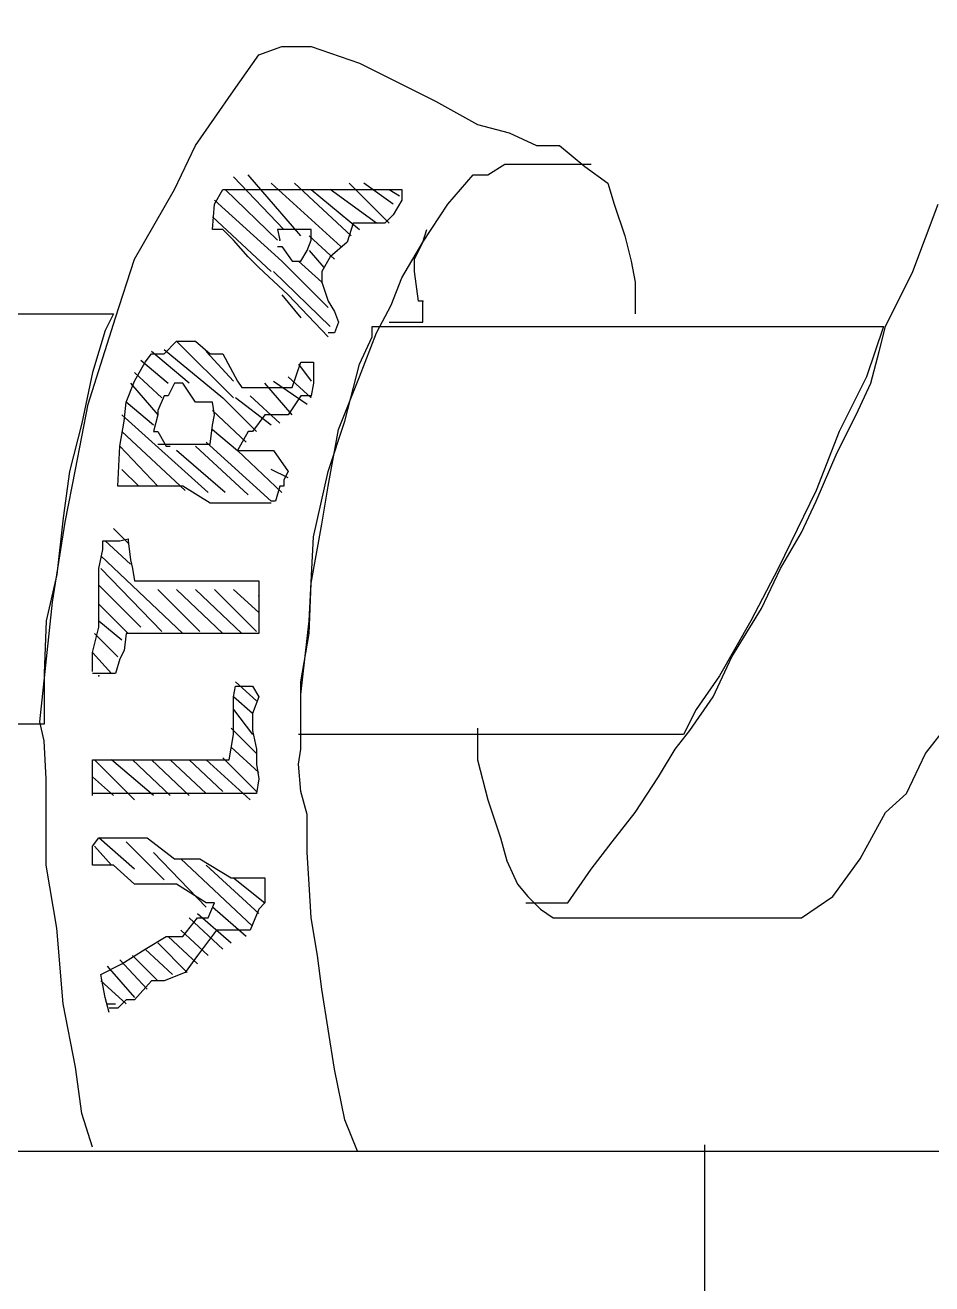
# Model space of a CAD drawing. Extents: x 735054 to 735644, y 4350981 to 4352008.
# Drawn here: x 735088.87 to 735093.18, y 4351847.51 to 4351853.49 of the extents above; entities that cross this region are included whole.
import ezdxf

# ---------------------------------------------------------------- set-up
doc = ezdxf.new("R2010")
doc.units = 0
doc.layers.get('0').update_dxf_attribs({"linetype": 'CONTINUOUS'})

msp = doc.modelspace()

# ---------------------------------------------------------------- linework, layer by layer
at = {"color": 0, "linetype": 'CONTINUOUS'}
for p, q in [((735089.98, 4351853.35), (735090.09, 4351853.39)), ((735089.98, 4351853.35), (735090.09, 4351853.39)), ((735090.09, 4351853.39), (735090.23, 4351853.39)), ((735090.09, 4351853.39), (735090.23, 4351853.39)), ((735090.23, 4351853.39), (735090.46, 4351853.31)), ((735090.23, 4351853.39), (735090.46, 4351853.31)), ((735089.86, 4351853.18), (735089.98, 4351853.35)), ((735089.86, 4351853.18), (735089.98, 4351853.35)), ((735090.46, 4351853.31), (735090.82, 4351853.13)), ((735090.46, 4351853.31), (735090.82, 4351853.13)), ((735089.68, 4351852.92), (735089.86, 4351853.18)), ((735089.68, 4351852.92), (735089.86, 4351853.18)), ((735090.82, 4351853.13), (735091.02, 4351853.02)), ((735090.82, 4351853.13), (735091.02, 4351853.02)), ((735091.02, 4351853.02), (735091.17, 4351852.98)), ((735091.02, 4351853.02), (735091.17, 4351852.98)), ((735091.17, 4351852.98), (735091.3, 4351852.92)), ((735091.17, 4351852.98), (735091.3, 4351852.92)), ((735089.58, 4351852.71), (735089.68, 4351852.92)), ((735089.58, 4351852.71), (735089.68, 4351852.92)), ((735091.3, 4351852.92), (735091.41, 4351852.92)), ((735091.3, 4351852.92), (735091.41, 4351852.92)), ((735091.41, 4351852.92), (735091.53, 4351852.82)), ((735091.41, 4351852.92), (735091.53, 4351852.82)), ((735091.07, 4351852.78), (735091.15, 4351852.83)), ((735091.07, 4351852.78), (735091.15, 4351852.83)), ((735091.15, 4351852.83), (735091.2, 4351852.83)), ((735091.15, 4351852.83), (735091.2, 4351852.83)), ((735091.2, 4351852.83), (735091.26, 4351852.83)), ((735091.2, 4351852.83), (735091.26, 4351852.83)), ((735091.26, 4351852.83), (735091.33, 4351852.83)), ((735091.26, 4351852.83), (735091.33, 4351852.83)), ((735091.33, 4351852.83), (735091.41, 4351852.83)), ((735091.33, 4351852.83), (735091.41, 4351852.83)), ((735091.41, 4351852.83), (735091.48, 4351852.83)), ((735091.41, 4351852.83), (735091.48, 4351852.83)), ((735091.48, 4351852.83), (735091.56, 4351852.83)), ((735091.48, 4351852.83), (735091.56, 4351852.83)), ((735091.53, 4351852.82), (735091.64, 4351852.74)), ((735091.53, 4351852.82), (735091.64, 4351852.74)), ((735089.86, 4351852.77), (735090.1, 4351852.52)), ((735089.86, 4351852.77), (735090.1, 4351852.52)), ((735090.18, 4351852.49), (735089.93, 4351852.78)), ((735090.18, 4351852.49), (735089.93, 4351852.78)), ((735090.88, 4351852.64), (735091, 4351852.78)), ((735090.88, 4351852.64), (735091, 4351852.78)), ((735091, 4351852.78), (735091.07, 4351852.78)), ((735091, 4351852.78), (735091.07, 4351852.78)), ((735089.39, 4351852.38), (735089.58, 4351852.71)), ((735089.39, 4351852.38), (735089.58, 4351852.71)), ((735089.77, 4351852.64), (735089.81, 4351852.71)), ((735089.77, 4351852.64), (735089.81, 4351852.71)), ((735089.81, 4351852.71), (735089.85, 4351852.71)), ((735089.81, 4351852.71), (735089.85, 4351852.71)), ((735090.07, 4351852.47), (735089.82, 4351852.71)), ((735090.07, 4351852.47), (735089.82, 4351852.71)), ((735089.85, 4351852.71), (735090.01, 4351852.71)), ((735089.85, 4351852.71), (735090.01, 4351852.71)), ((735090.01, 4351852.71), (735090.1, 4351852.71)), ((735090.01, 4351852.71), (735090.1, 4351852.71)), ((735090.04, 4351852.74), (735090.37, 4351852.44)), ((735090.04, 4351852.74), (735090.37, 4351852.44)), ((735090.1, 4351852.71), (735090.22, 4351852.71)), ((735090.1, 4351852.71), (735090.22, 4351852.71)), ((735090.42, 4351852.49), (735090.15, 4351852.74)), ((735090.42, 4351852.49), (735090.15, 4351852.74)), ((735090.22, 4351852.71), (735090.31, 4351852.71)), ((735090.22, 4351852.71), (735090.31, 4351852.71)), ((735090.23, 4351852.71), (735090.46, 4351852.52)), ((735090.23, 4351852.71), (735090.46, 4351852.52)), ((735090.31, 4351852.71), (735090.41, 4351852.71)), ((735090.31, 4351852.71), (735090.41, 4351852.71)), ((735090.54, 4351852.55), (735090.32, 4351852.71)), ((735090.54, 4351852.55), (735090.32, 4351852.71)), ((735090.41, 4351852.74), (735090.6, 4351852.55)), ((735090.41, 4351852.74), (735090.6, 4351852.55)), ((735090.41, 4351852.71), (735090.46, 4351852.71)), ((735090.41, 4351852.71), (735090.46, 4351852.71)), ((735090.46, 4351852.71), (735090.54, 4351852.71)), ((735090.46, 4351852.71), (735090.54, 4351852.71)), ((735090.62, 4351852.64), (735090.48, 4351852.74)), ((735090.62, 4351852.64), (735090.48, 4351852.74)), ((735090.54, 4351852.71), (735090.58, 4351852.71)), ((735090.54, 4351852.71), (735090.58, 4351852.71)), ((735090.58, 4351852.71), (735090.66, 4351852.71)), ((735090.58, 4351852.71), (735090.66, 4351852.71)), ((735090.6, 4351852.71), (735090.65, 4351852.68)), ((735090.6, 4351852.71), (735090.65, 4351852.68)), ((735090.66, 4351852.71), (735090.66, 4351852.66)), ((735090.66, 4351852.71), (735090.66, 4351852.66)), ((735091.64, 4351852.74), (735091.67, 4351852.64)), ((735091.64, 4351852.74), (735091.67, 4351852.64)), ((735089.76, 4351852.52), (735089.77, 4351852.64)), ((735089.76, 4351852.52), (735089.77, 4351852.64)), ((735089.77, 4351852.66), (735090.09, 4351852.37)), ((735089.77, 4351852.66), (735090.09, 4351852.37)), ((735090.66, 4351852.66), (735090.62, 4351852.59)), ((735090.66, 4351852.66), (735090.62, 4351852.59)), ((735090.76, 4351852.46), (735090.88, 4351852.64)), ((735090.76, 4351852.46), (735090.88, 4351852.64)), ((735091.67, 4351852.64), (735091.72, 4351852.49)), ((735091.67, 4351852.64), (735091.72, 4351852.49)), ((735093.09, 4351852.32), (735093.21, 4351852.64)), ((735093.09, 4351852.32), (735093.21, 4351852.64)), ((735090.04, 4351852.32), (735089.76, 4351852.58)), ((735090.04, 4351852.32), (735089.76, 4351852.58)), ((735090.62, 4351852.59), (735090.58, 4351852.55)), ((735090.62, 4351852.59), (735090.58, 4351852.55)), ((735089.81, 4351852.52), (735089.76, 4351852.52)), ((735089.81, 4351852.52), (735089.76, 4351852.52)), ((735089.86, 4351852.47), (735089.81, 4351852.52)), ((735089.86, 4351852.47), (735089.81, 4351852.52)), ((735090.08, 4351852.52), (735090.07, 4351852.52)), ((735090.07, 4351852.52), (735090.08, 4351852.47)), ((735090.08, 4351852.52), (735090.07, 4351852.52)), ((735090.07, 4351852.52), (735090.08, 4351852.47)), ((735090.12, 4351852.52), (735090.08, 4351852.52)), ((735090.12, 4351852.52), (735090.08, 4351852.52)), ((735090.18, 4351852.52), (735090.12, 4351852.52)), ((735090.18, 4351852.52), (735090.12, 4351852.52)), ((735090.23, 4351852.52), (735090.18, 4351852.52)), ((735090.23, 4351852.52), (735090.18, 4351852.52)), ((735090.23, 4351852.47), (735090.23, 4351852.52)), ((735090.23, 4351852.47), (735090.23, 4351852.52)), ((735090.43, 4351852.55), (735090.4, 4351852.46)), ((735090.43, 4351852.55), (735090.4, 4351852.46)), ((735090.48, 4351852.55), (735090.43, 4351852.55)), ((735090.48, 4351852.55), (735090.43, 4351852.55)), ((735090.55, 4351852.55), (735090.48, 4351852.55)), ((735090.55, 4351852.55), (735090.48, 4351852.55)), ((735090.58, 4351852.55), (735090.55, 4351852.55)), ((735090.58, 4351852.55), (735090.55, 4351852.55)), ((735090.76, 4351852.46), (735090.78, 4351852.52)), ((735090.76, 4351852.46), (735090.78, 4351852.52)), ((735089.93, 4351852.39), (735089.86, 4351852.47)), ((735089.93, 4351852.39), (735089.86, 4351852.47)), ((735090.21, 4351852.42), (735090.23, 4351852.47)), ((735090.21, 4351852.42), (735090.23, 4351852.47)), ((735090.34, 4351852.38), (735090.22, 4351852.49)), ((735090.34, 4351852.38), (735090.22, 4351852.49)), ((735090.4, 4351852.46), (735090.32, 4351852.39)), ((735090.4, 4351852.46), (735090.32, 4351852.39)), ((735090.66, 4351852.29), (735090.76, 4351852.46)), ((735090.66, 4351852.29), (735090.76, 4351852.46)), ((735090.72, 4351852.38), (735090.76, 4351852.46)), ((735090.72, 4351852.38), (735090.76, 4351852.46)), ((735091.72, 4351852.49), (735091.75, 4351852.37)), ((735091.72, 4351852.49), (735091.75, 4351852.37)), ((735090.07, 4351852.44), (735090.09, 4351852.44)), ((735090.07, 4351852.44), (735090.09, 4351852.44)), ((735090.09, 4351852.44), (735090.14, 4351852.37)), ((735090.09, 4351852.44), (735090.14, 4351852.37)), ((735090.18, 4351852.37), (735090.21, 4351852.42)), ((735090.18, 4351852.37), (735090.21, 4351852.42)), ((735090.22, 4351852.42), (735090.29, 4351852.34)), ((735090.22, 4351852.42), (735090.29, 4351852.34)), ((735089.3, 4351852.1), (735089.39, 4351852.38)), ((735089.3, 4351852.1), (735089.39, 4351852.38)), ((735089.98, 4351852.34), (735089.93, 4351852.39)), ((735089.98, 4351852.34), (735089.93, 4351852.39)), ((735090.12, 4351852.21), (735089.98, 4351852.34)), ((735090.12, 4351852.21), (735089.98, 4351852.34)), ((735090.09, 4351852.37), (735090.31, 4351852.15)), ((735090.09, 4351852.37), (735090.31, 4351852.15)), ((735090.14, 4351852.37), (735090.18, 4351852.37)), ((735090.14, 4351852.37), (735090.18, 4351852.37)), ((735090.28, 4351852.27), (735090.17, 4351852.37)), ((735090.28, 4351852.27), (735090.17, 4351852.37)), ((735090.32, 4351852.39), (735090.28, 4351852.32)), ((735090.32, 4351852.39), (735090.28, 4351852.32)), ((735090.72, 4351852.32), (735090.72, 4351852.38)), ((735090.72, 4351852.32), (735090.72, 4351852.38)), ((735091.75, 4351852.37), (735091.77, 4351852.27)), ((735091.75, 4351852.37), (735091.77, 4351852.27)), ((735090.32, 4351852.06), (735090.05, 4351852.32)), ((735090.32, 4351852.06), (735090.05, 4351852.32)), ((735090.28, 4351852.32), (735090.28, 4351852.27)), ((735090.28, 4351852.32), (735090.28, 4351852.27)), ((735090.61, 4351852.16), (735090.66, 4351852.29)), ((735090.61, 4351852.16), (735090.66, 4351852.29)), ((735090.74, 4351852.18), (735090.72, 4351852.32)), ((735090.74, 4351852.18), (735090.72, 4351852.32)), ((735092.96, 4351852.06), (735093.09, 4351852.32)), ((735092.96, 4351852.06), (735093.09, 4351852.32)), ((735090.28, 4351852.27), (735090.31, 4351852.18)), ((735090.28, 4351852.27), (735090.31, 4351852.18)), ((735091.77, 4351852.27), (735091.77, 4351852.18)), ((735091.77, 4351852.27), (735091.77, 4351852.18)), ((735090.09, 4351852.21), (735090.18, 4351852.1)), ((735090.09, 4351852.21), (735090.18, 4351852.1)), ((735090.31, 4351852.01), (735090.12, 4351852.21)), ((735090.31, 4351852.01), (735090.12, 4351852.21)), ((735090.31, 4351852.18), (735090.34, 4351852.13)), ((735090.31, 4351852.18), (735090.34, 4351852.13)), ((735090.76, 4351852.18), (735090.74, 4351852.18)), ((735090.76, 4351852.18), (735090.74, 4351852.18)), ((735090.76, 4351852.08), (735090.76, 4351852.18)), ((735090.76, 4351852.08), (735090.76, 4351852.18)), ((735091.77, 4351852.18), (735091.77, 4351852.12)), ((735091.77, 4351852.18), (735091.77, 4351852.12)), ((735088.55, 4351852.12), (735088.97, 4351852.12)), ((735088.55, 4351852.12), (735088.97, 4351852.12)), ((735088.97, 4351852.12), (735089.29, 4351852.12)), ((735088.97, 4351852.12), (735089.29, 4351852.12)), ((735089.29, 4351852.12), (735089.25, 4351852.04)), ((735089.29, 4351852.12), (735089.25, 4351852.04)), ((735090.34, 4351852.13), (735090.36, 4351852.08)), ((735090.34, 4351852.13), (735090.36, 4351852.08)), ((735090.54, 4351852.03), (735090.61, 4351852.16)), ((735090.54, 4351852.03), (735090.61, 4351852.16)), ((735089.28, 4351852.04), (735089.3, 4351852.1)), ((735089.28, 4351852.04), (735089.3, 4351852.1)), ((735090.36, 4351852.08), (735090.34, 4351852.03)), ((735090.36, 4351852.08), (735090.34, 4351852.03)), ((735090.52, 4351852.01), (735090.52, 4351852.06)), ((735090.52, 4351852.06), (735090.55, 4351852.06)), ((735090.52, 4351852.01), (735090.52, 4351852.06)), ((735090.52, 4351852.06), (735090.55, 4351852.06)), ((735090.55, 4351852.06), (735090.65, 4351852.06)), ((735090.55, 4351852.06), (735090.65, 4351852.06)), ((735090.6, 4351852.08), (735090.66, 4351852.08)), ((735090.6, 4351852.08), (735090.66, 4351852.08)), ((735090.65, 4351852.06), (735090.78, 4351852.06)), ((735090.65, 4351852.06), (735090.78, 4351852.06)), ((735090.66, 4351852.08), (735090.74, 4351852.08)), ((735090.66, 4351852.08), (735090.74, 4351852.08)), ((735090.74, 4351852.08), (735090.76, 4351852.08)), ((735090.74, 4351852.08), (735090.76, 4351852.08)), ((735090.78, 4351852.06), (735091.07, 4351852.06)), ((735090.78, 4351852.06), (735091.07, 4351852.06)), ((735091.07, 4351852.06), (735091.29, 4351852.06)), ((735091.07, 4351852.06), (735091.29, 4351852.06)), ((735091.29, 4351852.06), (735091.53, 4351852.06)), ((735091.29, 4351852.06), (735091.53, 4351852.06)), ((735091.53, 4351852.06), (735091.68, 4351852.06)), ((735091.53, 4351852.06), (735091.68, 4351852.06)), ((735091.68, 4351852.06), (735091.82, 4351852.06)), ((735091.68, 4351852.06), (735091.82, 4351852.06)), ((735091.82, 4351852.06), (735092.12, 4351852.06)), ((735091.82, 4351852.06), (735092.12, 4351852.06)), ((735092.12, 4351852.06), (735092.37, 4351852.06)), ((735092.12, 4351852.06), (735092.37, 4351852.06)), ((735092.37, 4351852.06), (735092.56, 4351852.06)), ((735092.37, 4351852.06), (735092.56, 4351852.06)), ((735092.56, 4351852.06), (735092.7, 4351852.06)), ((735092.56, 4351852.06), (735092.7, 4351852.06)), ((735092.7, 4351852.06), (735092.84, 4351852.06)), ((735092.7, 4351852.06), (735092.84, 4351852.06)), ((735092.84, 4351852.06), (735092.93, 4351852.06)), ((735092.84, 4351852.06), (735092.93, 4351852.06)), ((735092.95, 4351852.06), (735092.87, 4351851.82)), ((735092.95, 4351852.06), (735092.87, 4351851.82)), ((735092.93, 4351852.06), (735092.95, 4351852.06)), ((735092.93, 4351851.94), (735092.96, 4351852.06)), ((735092.93, 4351852.06), (735092.95, 4351852.06)), ((735092.93, 4351851.94), (735092.96, 4351852.06)), ((735089.25, 4351852.04), (735089.19, 4351851.84)), ((735089.25, 4351852.04), (735089.19, 4351851.84)), ((735089.24, 4351851.91), (735089.28, 4351852.04)), ((735089.24, 4351851.91), (735089.28, 4351852.04)), ((735089.53, 4351851.93), (735089.59, 4351851.99)), ((735089.53, 4351851.93), (735089.59, 4351851.99)), ((735089.59, 4351851.99), (735089.68, 4351851.99)), ((735089.86, 4351851.72), (735089.59, 4351851.99)), ((735089.59, 4351851.99), (735089.68, 4351851.99)), ((735089.86, 4351851.72), (735089.59, 4351851.99)), ((735089.68, 4351851.99), (735089.75, 4351851.93)), ((735089.68, 4351851.99), (735089.75, 4351851.93)), ((735090.34, 4351852.03), (735090.31, 4351852.03)), ((735090.34, 4351852.03), (735090.31, 4351852.03)), ((735090.46, 4351851.82), (735090.54, 4351852.03)), ((735090.46, 4351851.82), (735090.54, 4351852.03)), ((735090.46, 4351851.88), (735090.52, 4351852.01)), ((735090.46, 4351851.88), (735090.52, 4351852.01)), ((735089.44, 4351851.89), (735089.47, 4351851.93)), ((735089.44, 4351851.89), (735089.47, 4351851.93)), ((735089.65, 4351851.79), (735089.47, 4351851.94)), ((735089.65, 4351851.79), (735089.47, 4351851.94)), ((735089.47, 4351851.93), (735089.53, 4351851.93)), ((735089.47, 4351851.93), (735089.53, 4351851.93)), ((735089.53, 4351851.95), (735089.81, 4351851.72)), ((735089.53, 4351851.95), (735089.81, 4351851.72)), ((735089.73, 4351851.94), (735089.86, 4351851.8)), ((735089.73, 4351851.94), (735089.86, 4351851.8)), ((735089.75, 4351851.93), (735089.81, 4351851.93)), ((735089.75, 4351851.93), (735089.81, 4351851.93)), ((735089.81, 4351851.93), (735089.88, 4351851.8)), ((735089.81, 4351851.93), (735089.88, 4351851.8)), ((735092.89, 4351851.79), (735092.93, 4351851.94)), ((735092.89, 4351851.79), (735092.93, 4351851.94)), ((735089.17, 4351851.69), (735089.24, 4351851.91)), ((735089.17, 4351851.69), (735089.24, 4351851.91)), ((735089.39, 4351851.8), (735089.44, 4351851.89)), ((735089.39, 4351851.8), (735089.44, 4351851.89)), ((735089.42, 4351851.9), (735089.55, 4351851.79)), ((735089.42, 4351851.9), (735089.55, 4351851.79)), ((735090.14, 4351851.77), (735090.18, 4351851.89)), ((735090.14, 4351851.77), (735090.18, 4351851.89)), ((735090.17, 4351851.88), (735090.23, 4351851.8)), ((735090.17, 4351851.88), (735090.23, 4351851.8)), ((735090.18, 4351851.89), (735090.22, 4351851.89)), ((735090.18, 4351851.89), (735090.22, 4351851.89)), ((735090.22, 4351851.89), (735090.24, 4351851.89)), ((735090.22, 4351851.89), (735090.24, 4351851.89)), ((735090.24, 4351851.89), (735090.24, 4351851.79)), ((735090.24, 4351851.89), (735090.24, 4351851.79)), ((735090.39, 4351851.61), (735090.46, 4351851.88)), ((735090.39, 4351851.61), (735090.46, 4351851.88)), ((735089.19, 4351851.84), (735089.14, 4351851.6)), ((735089.19, 4351851.84), (735089.14, 4351851.6)), ((735089.52, 4351851.72), (735089.39, 4351851.84)), ((735089.52, 4351851.72), (735089.39, 4351851.84)), ((735090.23, 4351851.72), (735090.12, 4351851.82)), ((735090.23, 4351851.72), (735090.12, 4351851.82)), ((735090.36, 4351851.57), (735090.46, 4351851.82)), ((735090.36, 4351851.57), (735090.46, 4351851.82)), ((735092.87, 4351851.82), (735092.74, 4351851.56)), ((735092.87, 4351851.82), (735092.74, 4351851.56)), ((735089.35, 4351851.7), (735089.39, 4351851.8)), ((735089.35, 4351851.7), (735089.39, 4351851.8)), ((735089.37, 4351851.79), (735089.5, 4351851.64)), ((735089.37, 4351851.79), (735089.5, 4351851.64)), ((735089.58, 4351851.79), (735089.55, 4351851.73)), ((735089.58, 4351851.79), (735089.55, 4351851.73)), ((735089.62, 4351851.79), (735089.58, 4351851.79)), ((735089.62, 4351851.79), (735089.58, 4351851.79)), ((735089.68, 4351851.7), (735089.62, 4351851.79)), ((735089.68, 4351851.7), (735089.62, 4351851.79)), ((735089.88, 4351851.8), (735089.9, 4351851.77)), ((735089.88, 4351851.8), (735089.9, 4351851.77)), ((735089.9, 4351851.77), (735089.94, 4351851.77)), ((735089.9, 4351851.77), (735089.94, 4351851.77)), ((735089.94, 4351851.77), (735090.02, 4351851.77)), ((735089.94, 4351851.77), (735090.02, 4351851.77)), ((735090.14, 4351851.64), (735090.01, 4351851.79)), ((735090.14, 4351851.64), (735090.01, 4351851.79)), ((735090.02, 4351851.77), (735090.09, 4351851.77)), ((735090.02, 4351851.77), (735090.09, 4351851.77)), ((735090.05, 4351851.8), (735090.21, 4351851.69)), ((735090.05, 4351851.8), (735090.21, 4351851.69)), ((735090.09, 4351851.77), (735090.14, 4351851.77)), ((735090.09, 4351851.77), (735090.14, 4351851.77)), ((735090.24, 4351851.79), (735090.23, 4351851.73)), ((735090.24, 4351851.79), (735090.23, 4351851.73)), ((735092.82, 4351851.64), (735092.89, 4351851.79)), ((735092.82, 4351851.64), (735092.89, 4351851.79)), ((735089.11, 4351851.38), (735089.17, 4351851.69)), ((735089.11, 4351851.38), (735089.17, 4351851.69)), ((735089.34, 4351851.61), (735089.35, 4351851.7)), ((735089.34, 4351851.61), (735089.35, 4351851.7)), ((735089.48, 4351851.59), (735089.35, 4351851.7)), ((735089.48, 4351851.59), (735089.35, 4351851.7)), ((735089.53, 4351851.73), (735089.5, 4351851.66)), ((735089.53, 4351851.73), (735089.5, 4351851.66)), ((735089.55, 4351851.73), (735089.53, 4351851.73)), ((735089.55, 4351851.73), (735089.53, 4351851.73)), ((735089.73, 4351851.7), (735089.68, 4351851.7)), ((735089.73, 4351851.7), (735089.68, 4351851.7)), ((735089.76, 4351851.7), (735089.73, 4351851.7)), ((735089.76, 4351851.7), (735089.73, 4351851.7)), ((735089.77, 4351851.64), (735089.76, 4351851.7)), ((735089.77, 4351851.64), (735089.76, 4351851.7)), ((735089.81, 4351851.72), (735089.97, 4351851.56)), ((735089.81, 4351851.72), (735089.97, 4351851.56)), ((735090.04, 4351851.59), (735089.87, 4351851.72)), ((735090.04, 4351851.59), (735089.87, 4351851.72)), ((735089.94, 4351851.73), (735090.08, 4351851.6)), ((735089.94, 4351851.73), (735090.08, 4351851.6)), ((735090.18, 4351851.73), (735090.12, 4351851.64)), ((735090.18, 4351851.73), (735090.12, 4351851.64)), ((735090.23, 4351851.73), (735090.18, 4351851.73)), ((735090.23, 4351851.73), (735090.18, 4351851.73)), ((735089.33, 4351851.64), (735089.74, 4351851.27)), ((735089.33, 4351851.64), (735089.74, 4351851.27)), ((735089.5, 4351851.64), (735089.48, 4351851.56)), ((735089.5, 4351851.64), (735089.48, 4351851.56)), ((735089.5, 4351851.66), (735089.5, 4351851.64)), ((735089.5, 4351851.66), (735089.5, 4351851.64)), ((735089.92, 4351851.51), (735089.76, 4351851.66)), ((735089.92, 4351851.51), (735089.76, 4351851.66)), ((735089.76, 4351851.59), (735089.77, 4351851.64)), ((735089.76, 4351851.59), (735089.77, 4351851.64)), ((735090.01, 4351851.64), (735089.95, 4351851.56)), ((735090.01, 4351851.64), (735089.95, 4351851.56)), ((735090.05, 4351851.64), (735090.01, 4351851.64)), ((735090.05, 4351851.64), (735090.01, 4351851.64)), ((735090.12, 4351851.64), (735090.05, 4351851.64)), ((735090.12, 4351851.64), (735090.05, 4351851.64)), ((735092.73, 4351851.46), (735092.82, 4351851.64)), ((735092.73, 4351851.46), (735092.82, 4351851.64)), ((735089.14, 4351851.6), (735089.08, 4351851.37)), ((735089.14, 4351851.6), (735089.08, 4351851.37)), ((735089.32, 4351851.49), (735089.34, 4351851.61)), ((735089.32, 4351851.49), (735089.34, 4351851.61)), ((735089.75, 4351851.5), (735089.76, 4351851.59)), ((735089.75, 4351851.5), (735089.76, 4351851.59)), ((735089.76, 4351851.57), (735089.88, 4351851.47)), ((735089.76, 4351851.57), (735089.88, 4351851.47)), ((735090.31, 4351851.37), (735090.39, 4351851.61)), ((735090.31, 4351851.37), (735090.39, 4351851.61)), ((735090.31, 4351851.3), (735090.36, 4351851.57)), ((735090.31, 4351851.3), (735090.36, 4351851.57)), ((735089.63, 4351851.28), (735089.33, 4351851.56)), ((735089.63, 4351851.28), (735089.33, 4351851.56)), ((735089.48, 4351851.56), (735089.5, 4351851.56)), ((735089.48, 4351851.56), (735089.5, 4351851.56)), ((735089.5, 4351851.56), (735089.54, 4351851.49)), ((735089.5, 4351851.56), (735089.54, 4351851.49)), ((735090.04, 4351851.23), (735089.73, 4351851.51)), ((735090.04, 4351851.23), (735089.73, 4351851.51)), ((735089.93, 4351851.56), (735089.88, 4351851.47)), ((735089.93, 4351851.56), (735089.88, 4351851.47)), ((735089.95, 4351851.56), (735089.93, 4351851.56)), ((735089.95, 4351851.56), (735089.93, 4351851.56)), ((735092.74, 4351851.56), (735092.63, 4351851.28)), ((735092.74, 4351851.56), (735092.63, 4351851.28)), ((735089.31, 4351851.3), (735089.32, 4351851.49)), ((735089.31, 4351851.3), (735089.32, 4351851.49)), ((735089.32, 4351851.49), (735089.5, 4351851.3)), ((735089.32, 4351851.49), (735089.5, 4351851.3)), ((735089.5, 4351851.5), (735089.58, 4351851.5)), ((735089.5, 4351851.5), (735089.58, 4351851.5)), ((735089.54, 4351851.49), (735089.56, 4351851.49)), ((735089.54, 4351851.49), (735089.56, 4351851.49)), ((735089.58, 4351851.5), (735089.65, 4351851.5)), ((735089.58, 4351851.5), (735089.65, 4351851.5)), ((735089.82, 4351851.27), (735089.59, 4351851.47)), ((735089.82, 4351851.27), (735089.59, 4351851.47)), ((735089.65, 4351851.5), (735089.7, 4351851.5)), ((735089.65, 4351851.5), (735089.7, 4351851.5)), ((735089.68, 4351851.49), (735089.93, 4351851.26)), ((735089.68, 4351851.49), (735089.93, 4351851.26)), ((735089.7, 4351851.5), (735089.75, 4351851.5)), ((735089.7, 4351851.5), (735089.75, 4351851.5)), ((735089.88, 4351851.47), (735089.93, 4351851.47)), ((735089.88, 4351851.47), (735090.09, 4351851.27)), ((735089.88, 4351851.47), (735089.93, 4351851.47)), ((735089.88, 4351851.47), (735090.09, 4351851.27)), ((735089.93, 4351851.47), (735089.98, 4351851.47)), ((735089.93, 4351851.47), (735089.98, 4351851.47)), ((735089.98, 4351851.47), (735090.05, 4351851.47)), ((735089.98, 4351851.47), (735090.05, 4351851.47)), ((735090.05, 4351851.47), (735090.12, 4351851.37)), ((735090.05, 4351851.47), (735090.12, 4351851.37)), ((735092.63, 4351851.23), (735092.73, 4351851.46)), ((735092.63, 4351851.23), (735092.73, 4351851.46)), ((735089.08, 4351851.37), (735089.05, 4351851.15)), ((735089.08, 4351851.37), (735089.05, 4351851.15)), ((735089.06, 4351851.13), (735089.11, 4351851.38)), ((735089.06, 4351851.13), (735089.11, 4351851.38)), ((735089.41, 4351851.3), (735089.33, 4351851.38)), ((735089.41, 4351851.3), (735089.33, 4351851.38)), ((735090.12, 4351851.34), (735090.04, 4351851.38)), ((735090.12, 4351851.34), (735090.04, 4351851.38)), ((735090.12, 4351851.37), (735090.1, 4351851.33)), ((735090.12, 4351851.37), (735090.1, 4351851.33)), ((735090.1, 4351851.33), (735090.1, 4351851.3)), ((735090.1, 4351851.33), (735090.1, 4351851.3)), ((735090.24, 4351851.06), (735090.31, 4351851.37)), ((735090.24, 4351851.06), (735090.31, 4351851.37)), ((735089.34, 4351851.3), (735089.31, 4351851.3)), ((735089.34, 4351851.3), (735089.31, 4351851.3)), ((735089.41, 4351851.3), (735089.34, 4351851.3)), ((735089.41, 4351851.3), (735089.34, 4351851.3)), ((735089.42, 4351851.3), (735089.41, 4351851.3)), ((735089.42, 4351851.3), (735089.41, 4351851.3)), ((735089.5, 4351851.3), (735089.42, 4351851.3)), ((735089.5, 4351851.3), (735089.42, 4351851.3)), ((735089.62, 4351851.3), (735089.5, 4351851.3)), ((735089.62, 4351851.3), (735089.5, 4351851.3)), ((735089.75, 4351851.22), (735089.62, 4351851.3)), ((735089.75, 4351851.22), (735089.62, 4351851.3)), ((735090.08, 4351851.3), (735090.06, 4351851.23)), ((735090.08, 4351851.3), (735090.06, 4351851.23)), ((735090.1, 4351851.3), (735090.08, 4351851.3)), ((735090.1, 4351851.3), (735090.08, 4351851.3)), ((735090.28, 4351851.12), (735090.31, 4351851.3)), ((735090.28, 4351851.12), (735090.31, 4351851.3)), ((735092.63, 4351851.28), (735092.45, 4351850.91)), ((735092.63, 4351851.28), (735092.45, 4351850.91)), ((735089.84, 4351851.22), (735089.75, 4351851.22)), ((735089.84, 4351851.22), (735089.75, 4351851.22)), ((735089.9, 4351851.22), (735089.84, 4351851.22)), ((735089.9, 4351851.22), (735089.84, 4351851.22)), ((735089.95, 4351851.22), (735089.9, 4351851.22)), ((735089.95, 4351851.22), (735089.9, 4351851.22)), ((735090.04, 4351851.22), (735089.95, 4351851.22)), ((735090.04, 4351851.22), (735089.95, 4351851.22)), ((735090.06, 4351851.23), (735090.04, 4351851.23)), ((735090.06, 4351851.23), (735090.04, 4351851.23)), ((735092.56, 4351851.08), (735092.63, 4351851.23)), ((735092.56, 4351851.08), (735092.63, 4351851.23)), ((735089.05, 4351851.15), (735089.02, 4351850.88)), ((735089.05, 4351851.15), (735089.02, 4351850.88)), ((735089, 4351850.75), (735089.06, 4351851.13)), ((735089, 4351850.75), (735089.06, 4351851.13)), ((735089.29, 4351851.1), (735089.36, 4351851.03)), ((735089.29, 4351851.1), (735089.36, 4351851.03)), ((735090.23, 4351850.84), (735090.28, 4351851.12)), ((735090.23, 4351850.84), (735090.28, 4351851.12)), ((735089.24, 4351851), (735089.24, 4351851.04)), ((735089.24, 4351851.04), (735089.26, 4351851.04)), ((735089.24, 4351851), (735089.24, 4351851.04)), ((735089.24, 4351851.04), (735089.26, 4351851.04)), ((735089.37, 4351850.93), (735089.25, 4351851.04)), ((735089.37, 4351850.93), (735089.25, 4351851.04)), ((735089.26, 4351851.04), (735089.29, 4351851.04)), ((735089.26, 4351851.04), (735089.29, 4351851.04)), ((735089.29, 4351851.04), (735089.32, 4351851.04)), ((735089.29, 4351851.04), (735089.32, 4351851.04)), ((735089.32, 4351851.04), (735089.36, 4351851.05)), ((735089.32, 4351851.04), (735089.36, 4351851.05)), ((735089.36, 4351851.05), (735089.36, 4351851.04)), ((735089.36, 4351851.05), (735089.36, 4351851.04)), ((735089.36, 4351851.04), (735089.37, 4351850.95)), ((735089.36, 4351851.04), (735089.37, 4351850.95)), ((735090.22, 4351850.66), (735090.24, 4351851.06)), ((735090.22, 4351850.66), (735090.24, 4351851.06)), ((735092.46, 4351850.91), (735092.56, 4351851.08)), ((735092.46, 4351850.91), (735092.56, 4351851.08)), ((735089.22, 4351850.91), (735089.24, 4351851)), ((735089.22, 4351850.91), (735089.24, 4351851)), ((735089.23, 4351850.97), (735089.62, 4351850.6)), ((735089.23, 4351850.97), (735089.62, 4351850.6)), ((735089.22, 4351850.78), (735089.22, 4351850.91)), ((735089.22, 4351850.78), (735089.22, 4351850.91)), ((735089.52, 4351850.61), (735089.23, 4351850.91)), ((735089.52, 4351850.61), (735089.23, 4351850.91)), ((735089.37, 4351850.95), (735089.38, 4351850.91)), ((735089.37, 4351850.95), (735089.38, 4351850.91)), ((735089.38, 4351850.91), (735089.39, 4351850.85)), ((735089.38, 4351850.91), (735089.39, 4351850.85)), ((735092.45, 4351850.91), (735092.32, 4351850.66)), ((735092.45, 4351850.91), (735092.32, 4351850.66)), ((735092.37, 4351850.72), (735092.46, 4351850.91)), ((735092.37, 4351850.72), (735092.46, 4351850.91)), ((735089.02, 4351850.88), (735088.97, 4351850.66)), ((735089.02, 4351850.88), (735088.97, 4351850.66)), ((735089.39, 4351850.85), (735089.44, 4351850.85)), ((735089.39, 4351850.85), (735089.44, 4351850.85)), ((735089.44, 4351850.85), (735089.5, 4351850.85)), ((735089.44, 4351850.85), (735089.5, 4351850.85)), ((735089.5, 4351850.85), (735089.59, 4351850.85)), ((735089.5, 4351850.85), (735089.59, 4351850.85)), ((735089.59, 4351850.85), (735089.68, 4351850.85)), ((735089.59, 4351850.85), (735089.68, 4351850.85)), ((735089.68, 4351850.85), (735089.74, 4351850.85)), ((735089.68, 4351850.85), (735089.74, 4351850.85)), ((735089.74, 4351850.85), (735089.81, 4351850.85)), ((735089.74, 4351850.85), (735089.81, 4351850.85)), ((735089.81, 4351850.85), (735089.89, 4351850.85)), ((735089.81, 4351850.85), (735089.89, 4351850.85)), ((735089.89, 4351850.85), (735089.94, 4351850.85)), ((735089.89, 4351850.85), (735089.94, 4351850.85)), ((735089.94, 4351850.85), (735089.98, 4351850.85)), ((735089.94, 4351850.85), (735089.98, 4351850.85)), ((735089.98, 4351850.85), (735089.98, 4351850.74)), ((735089.98, 4351850.85), (735089.98, 4351850.74)), ((735089.22, 4351850.83), (735089.42, 4351850.63)), ((735089.22, 4351850.83), (735089.42, 4351850.63)), ((735089.7, 4351850.61), (735089.5, 4351850.81)), ((735089.7, 4351850.61), (735089.5, 4351850.81)), ((735089.59, 4351850.81), (735089.81, 4351850.6)), ((735089.59, 4351850.81), (735089.81, 4351850.6)), ((735089.9, 4351850.6), (735089.68, 4351850.81)), ((735089.9, 4351850.6), (735089.68, 4351850.81)), ((735089.77, 4351850.81), (735089.97, 4351850.61)), ((735089.77, 4351850.81), (735089.97, 4351850.61)), ((735089.98, 4351850.7), (735089.86, 4351850.81)), ((735089.98, 4351850.7), (735089.86, 4351850.81)), ((735090.22, 4351850.6), (735090.23, 4351850.84)), ((735090.22, 4351850.6), (735090.23, 4351850.84)), ((735088.94, 4351850.18), (735089, 4351850.75)), ((735088.94, 4351850.18), (735089, 4351850.75)), ((735089.22, 4351850.63), (735089.22, 4351850.78)), ((735089.22, 4351850.63), (735089.22, 4351850.78)), ((735089.36, 4351850.6), (735089.22, 4351850.74)), ((735089.36, 4351850.6), (735089.22, 4351850.74)), ((735089.98, 4351850.74), (735089.98, 4351850.66)), ((735089.98, 4351850.74), (735089.98, 4351850.66)), ((735092.23, 4351850.49), (735092.37, 4351850.72)), ((735092.23, 4351850.49), (735092.37, 4351850.72)), ((735088.97, 4351850.66), (735088.96, 4351850.41)), ((735088.97, 4351850.66), (735088.96, 4351850.41)), ((735089.19, 4351850.51), (735089.22, 4351850.63)), ((735089.19, 4351850.51), (735089.22, 4351850.63)), ((735089.22, 4351850.66), (735089.33, 4351850.57)), ((735089.22, 4351850.66), (735089.33, 4351850.57)), ((735089.98, 4351850.66), (735089.98, 4351850.6)), ((735089.98, 4351850.66), (735089.98, 4351850.6)), ((735090.18, 4351850.31), (735090.22, 4351850.66)), ((735090.18, 4351850.31), (735090.22, 4351850.66)), ((735092.32, 4351850.66), (735092.17, 4351850.4)), ((735092.32, 4351850.66), (735092.17, 4351850.4)), ((735089.31, 4351850.49), (735089.2, 4351850.6)), ((735089.31, 4351850.49), (735089.2, 4351850.6)), ((735089.35, 4351850.6), (735089.34, 4351850.52)), ((735089.35, 4351850.6), (735089.34, 4351850.52)), ((735089.37, 4351850.6), (735089.35, 4351850.6)), ((735089.37, 4351850.6), (735089.35, 4351850.6)), ((735089.42, 4351850.6), (735089.37, 4351850.6)), ((735089.42, 4351850.6), (735089.37, 4351850.6)), ((735089.47, 4351850.6), (735089.42, 4351850.6)), ((735089.47, 4351850.6), (735089.42, 4351850.6)), ((735089.54, 4351850.6), (735089.47, 4351850.6)), ((735089.54, 4351850.6), (735089.47, 4351850.6)), ((735089.59, 4351850.6), (735089.54, 4351850.6)), ((735089.59, 4351850.6), (735089.54, 4351850.6)), ((735089.65, 4351850.6), (735089.59, 4351850.6)), ((735089.65, 4351850.6), (735089.59, 4351850.6)), ((735089.75, 4351850.6), (735089.65, 4351850.6)), ((735089.75, 4351850.6), (735089.65, 4351850.6)), ((735089.85, 4351850.6), (735089.75, 4351850.6)), ((735089.85, 4351850.6), (735089.75, 4351850.6)), ((735089.9, 4351850.6), (735089.85, 4351850.6)), ((735089.9, 4351850.6), (735089.85, 4351850.6)), ((735089.98, 4351850.6), (735089.9, 4351850.6)), ((735089.98, 4351850.6), (735089.9, 4351850.6)), ((735090.18, 4351850.37), (735090.22, 4351850.6)), ((735090.18, 4351850.37), (735090.22, 4351850.6)), ((735089.19, 4351850.42), (735089.19, 4351850.51)), ((735089.19, 4351850.51), (735089.28, 4351850.41)), ((735089.19, 4351850.42), (735089.19, 4351850.51)), ((735089.19, 4351850.51), (735089.28, 4351850.41)), ((735089.34, 4351850.52), (735089.32, 4351850.48)), ((735089.34, 4351850.52), (735089.32, 4351850.48)), ((735092.14, 4351850.3), (735092.23, 4351850.49)), ((735092.14, 4351850.3), (735092.23, 4351850.49)), ((735089.32, 4351850.48), (735089.3, 4351850.41)), ((735089.32, 4351850.48), (735089.3, 4351850.41)), ((735088.96, 4351850.41), (735088.96, 4351850.24)), ((735088.96, 4351850.41), (735088.96, 4351850.24)), ((735089.22, 4351850.41), (735089.19, 4351850.41)), ((735089.22, 4351850.41), (735089.19, 4351850.41)), ((735089.23, 4351850.41), (735089.22, 4351850.41)), ((735089.23, 4351850.41), (735089.22, 4351850.41)), ((735089.27, 4351850.41), (735089.23, 4351850.41)), ((735089.27, 4351850.41), (735089.23, 4351850.41)), ((735089.3, 4351850.41), (735089.27, 4351850.41)), ((735089.3, 4351850.41), (735089.27, 4351850.41)), ((735089.87, 4351850.37), (735089.97, 4351850.28)), ((735089.87, 4351850.37), (735089.97, 4351850.28)), ((735090.18, 4351850.19), (735090.18, 4351850.37)), ((735090.18, 4351850.19), (735090.18, 4351850.37)), ((735092.17, 4351850.4), (735092.06, 4351850.24)), ((735092.17, 4351850.4), (735092.06, 4351850.24)), ((735089.86, 4351850.3), (735089.87, 4351850.35)), ((735089.86, 4351850.3), (735089.87, 4351850.35)), ((735089.87, 4351850.35), (735089.89, 4351850.35)), ((735089.87, 4351850.35), (735089.89, 4351850.35)), ((735089.89, 4351850.35), (735089.93, 4351850.35)), ((735089.89, 4351850.35), (735089.93, 4351850.35)), ((735089.93, 4351850.35), (735089.95, 4351850.35)), ((735089.93, 4351850.35), (735089.95, 4351850.35)), ((735089.95, 4351850.35), (735089.98, 4351850.3)), ((735089.95, 4351850.35), (735089.98, 4351850.3)), ((735090.18, 4351850.12), (735090.18, 4351850.31)), ((735090.18, 4351850.12), (735090.18, 4351850.31)), ((735089.86, 4351850.24), (735089.86, 4351850.3)), ((735089.95, 4351850.22), (735089.86, 4351850.3)), ((735089.86, 4351850.24), (735089.86, 4351850.3)), ((735089.95, 4351850.22), (735089.86, 4351850.3)), ((735089.98, 4351850.3), (735089.95, 4351850.22)), ((735089.98, 4351850.3), (735089.95, 4351850.22)), ((735092.03, 4351850.14), (735092.14, 4351850.3)), ((735092.03, 4351850.14), (735092.14, 4351850.3)), ((735088.96, 4351850.24), (735088.96, 4351850.17)), ((735088.96, 4351850.24), (735088.96, 4351850.17)), ((735089.86, 4351850.12), (735089.86, 4351850.24)), ((735089.86, 4351850.24), (735089.95, 4351850.12)), ((735089.86, 4351850.12), (735089.86, 4351850.24)), ((735089.86, 4351850.24), (735089.95, 4351850.12)), ((735089.95, 4351850.22), (735089.95, 4351850.14)), ((735089.95, 4351850.22), (735089.95, 4351850.14)), ((735090.18, 4351850.14), (735090.18, 4351850.19)), ((735090.18, 4351850.14), (735090.18, 4351850.19)), ((735092.06, 4351850.24), (735092, 4351850.12)), ((735092.06, 4351850.24), (735092, 4351850.12)), ((735088.96, 4351850.17), (735088.8, 4351850.17)), ((735088.96, 4351850.17), (735088.8, 4351850.17)), ((735088.96, 4351850.09), (735088.94, 4351850.18)), ((735088.96, 4351850.09), (735088.94, 4351850.18)), ((735089.97, 4351850.03), (735089.85, 4351850.15)), ((735089.97, 4351850.03), (735089.85, 4351850.15)), ((735089.95, 4351850.14), (735089.97, 4351850.05)), ((735089.95, 4351850.14), (735089.97, 4351850.05)), ((735090.18, 4351850.05), (735090.18, 4351850.14)), ((735090.18, 4351850.05), (735090.18, 4351850.14)), ((735091.02, 4351850.15), (735091.02, 4351850)), ((735091.02, 4351850.15), (735091.02, 4351850)), ((735091.96, 4351850.05), (735092.03, 4351850.14)), ((735091.96, 4351850.05), (735092.03, 4351850.14)), ((735093.15, 4351850.03), (735093.26, 4351850.17)), ((735093.15, 4351850.03), (735093.26, 4351850.17)), ((735088.97, 4351849.91), (735088.96, 4351850.09)), ((735088.97, 4351849.91), (735088.96, 4351850.09)), ((735089.84, 4351850), (735089.86, 4351850.12)), ((735089.84, 4351850), (735089.86, 4351850.12)), ((735090.26, 4351850.12), (735090.17, 4351850.12)), ((735090.26, 4351850.12), (735090.17, 4351850.12)), ((735090.23, 4351850.12), (735090.18, 4351850.12)), ((735090.23, 4351850.12), (735090.18, 4351850.12)), ((735090.4, 4351850.12), (735090.26, 4351850.12)), ((735090.4, 4351850.12), (735090.26, 4351850.12)), ((735090.66, 4351850.12), (735090.4, 4351850.12)), ((735090.66, 4351850.12), (735090.4, 4351850.12)), ((735091.02, 4351850.12), (735090.66, 4351850.12)), ((735091.02, 4351850.12), (735090.66, 4351850.12)), ((735091.21, 4351850.12), (735091.02, 4351850.12)), ((735091.21, 4351850.12), (735091.02, 4351850.12)), ((735091.43, 4351850.12), (735091.21, 4351850.12)), ((735091.43, 4351850.12), (735091.21, 4351850.12)), ((735091.76, 4351850.12), (735091.43, 4351850.12)), ((735091.76, 4351850.12), (735091.43, 4351850.12)), ((735092, 4351850.12), (735091.76, 4351850.12)), ((735092, 4351850.12), (735091.76, 4351850.12)), ((735089.97, 4351849.85), (735089.81, 4351850.01)), ((735089.97, 4351849.85), (735089.81, 4351850.01)), ((735089.85, 4351850.06), (735089.98, 4351849.94)), ((735089.85, 4351850.06), (735089.98, 4351849.94)), ((735089.97, 4351850.05), (735089.97, 4351849.98)), ((735089.97, 4351850.05), (735089.97, 4351849.98)), ((735090.17, 4351849.98), (735090.18, 4351850.05)), ((735090.17, 4351849.98), (735090.18, 4351850.05)), ((735091.88, 4351849.92), (735091.96, 4351850.05)), ((735091.88, 4351849.92), (735091.96, 4351850.05)), ((735093.06, 4351849.84), (735093.15, 4351850.03)), ((735093.06, 4351849.84), (735093.15, 4351850.03)), ((735089.19, 4351849.92), (735089.19, 4351850)), ((735089.19, 4351850), (735089.22, 4351850)), ((735089.19, 4351849.92), (735089.19, 4351850)), ((735089.19, 4351850), (735089.22, 4351850)), ((735089.2, 4351850), (735089.39, 4351849.81)), ((735089.2, 4351850), (735089.39, 4351849.81)), ((735089.22, 4351850), (735089.38, 4351850)), ((735089.22, 4351850), (735089.38, 4351850)), ((735089.48, 4351849.83), (735089.28, 4351850)), ((735089.48, 4351849.83), (735089.28, 4351850)), ((735089.38, 4351850), (735089.55, 4351850)), ((735089.38, 4351850), (735089.56, 4351849.83)), ((735089.38, 4351850), (735089.55, 4351850)), ((735089.38, 4351850), (735089.56, 4351849.83)), ((735089.65, 4351849.83), (735089.47, 4351850)), ((735089.65, 4351849.83), (735089.47, 4351850)), ((735089.55, 4351850), (735089.68, 4351850)), ((735089.55, 4351850), (735089.68, 4351850)), ((735089.56, 4351850), (735089.73, 4351849.84)), ((735089.56, 4351850), (735089.73, 4351849.84)), ((735089.81, 4351849.85), (735089.65, 4351850)), ((735089.81, 4351849.85), (735089.65, 4351850)), ((735089.68, 4351850), (735089.76, 4351850)), ((735089.68, 4351850), (735089.76, 4351850)), ((735089.73, 4351850), (735089.94, 4351849.81)), ((735089.73, 4351850), (735089.94, 4351849.81)), ((735089.76, 4351850), (735089.84, 4351850)), ((735089.76, 4351850), (735089.84, 4351850)), ((735089.97, 4351849.98), (735089.98, 4351849.91)), ((735089.97, 4351849.98), (735089.98, 4351849.91)), ((735090.18, 4351849.85), (735090.17, 4351849.98)), ((735090.18, 4351849.85), (735090.17, 4351849.98)), ((735091.02, 4351850), (735091.07, 4351849.81)), ((735091.02, 4351850), (735091.07, 4351849.81)), ((735088.97, 4351849.66), (735088.97, 4351849.91)), ((735088.97, 4351849.66), (735088.97, 4351849.91)), ((735089.19, 4351849.83), (735089.19, 4351849.92)), ((735089.29, 4351849.83), (735089.19, 4351849.92)), ((735089.19, 4351849.83), (735089.19, 4351849.92)), ((735089.29, 4351849.83), (735089.19, 4351849.92)), ((735089.98, 4351849.91), (735089.97, 4351849.84)), ((735089.98, 4351849.91), (735089.97, 4351849.84)), ((735091.77, 4351849.75), (735091.88, 4351849.92)), ((735091.77, 4351849.75), (735091.88, 4351849.92)), ((735089.22, 4351849.84), (735089.19, 4351849.84)), ((735089.22, 4351849.84), (735089.19, 4351849.84)), ((735089.27, 4351849.84), (735089.22, 4351849.84)), ((735089.27, 4351849.84), (735089.22, 4351849.84)), ((735089.36, 4351849.84), (735089.27, 4351849.84)), ((735089.36, 4351849.84), (735089.27, 4351849.84)), ((735089.45, 4351849.84), (735089.36, 4351849.84)), ((735089.45, 4351849.84), (735089.36, 4351849.84)), ((735089.5, 4351849.84), (735089.45, 4351849.84)), ((735089.5, 4351849.84), (735089.45, 4351849.84)), ((735089.59, 4351849.84), (735089.5, 4351849.84)), ((735089.59, 4351849.84), (735089.5, 4351849.84)), ((735089.73, 4351849.84), (735089.59, 4351849.84)), ((735089.73, 4351849.84), (735089.59, 4351849.84)), ((735089.81, 4351849.84), (735089.73, 4351849.84)), ((735089.81, 4351849.84), (735089.73, 4351849.84)), ((735089.87, 4351849.84), (735089.81, 4351849.84)), ((735089.87, 4351849.84), (735089.81, 4351849.84)), ((735089.94, 4351849.84), (735089.87, 4351849.84)), ((735089.94, 4351849.84), (735089.87, 4351849.84)), ((735089.97, 4351849.84), (735089.94, 4351849.84)), ((735089.97, 4351849.84), (735089.94, 4351849.84)), ((735090.21, 4351849.74), (735090.18, 4351849.85)), ((735090.21, 4351849.74), (735090.18, 4351849.85)), ((735092.96, 4351849.75), (735093.06, 4351849.84)), ((735092.96, 4351849.75), (735093.06, 4351849.84)), ((735091.07, 4351849.81), (735091.13, 4351849.63)), ((735091.07, 4351849.81), (735091.13, 4351849.63)), ((735090.21, 4351849.56), (735090.21, 4351849.74)), ((735090.21, 4351849.56), (735090.21, 4351849.74)), ((735091.66, 4351849.61), (735091.77, 4351849.75)), ((735091.66, 4351849.61), (735091.77, 4351849.75)), ((735092.84, 4351849.53), (735092.96, 4351849.75)), ((735092.84, 4351849.53), (735092.96, 4351849.75)), ((735088.97, 4351849.5), (735088.97, 4351849.66)), ((735088.97, 4351849.5), (735088.97, 4351849.66)), ((735089.19, 4351849.59), (735089.22, 4351849.63)), ((735089.19, 4351849.59), (735089.22, 4351849.63)), ((735089.19, 4351849.5), (735089.19, 4351849.59)), ((735089.19, 4351849.5), (735089.19, 4351849.59)), ((735089.2, 4351849.59), (735089.28, 4351849.5)), ((735089.2, 4351849.59), (735089.28, 4351849.5)), ((735089.39, 4351849.48), (735089.22, 4351849.63)), ((735089.22, 4351849.63), (735089.25, 4351849.63)), ((735089.39, 4351849.48), (735089.22, 4351849.63)), ((735089.22, 4351849.63), (735089.25, 4351849.63)), ((735089.25, 4351849.63), (735089.32, 4351849.63)), ((735089.25, 4351849.63), (735089.32, 4351849.63)), ((735089.32, 4351849.63), (735089.45, 4351849.63)), ((735089.32, 4351849.63), (735089.45, 4351849.63)), ((735089.35, 4351849.61), (735089.53, 4351849.43)), ((735089.35, 4351849.61), (735089.53, 4351849.43)), ((735089.45, 4351849.63), (735089.58, 4351849.53)), ((735089.45, 4351849.63), (735089.58, 4351849.53)), ((735091.13, 4351849.63), (735091.16, 4351849.52)), ((735091.13, 4351849.63), (735091.16, 4351849.52)), ((735091.56, 4351849.48), (735091.66, 4351849.61)), ((735091.56, 4351849.48), (735091.66, 4351849.61)), ((735089.73, 4351849.3), (735089.48, 4351849.56)), ((735089.73, 4351849.3), (735089.48, 4351849.56)), ((735089.58, 4351849.53), (735089.7, 4351849.53)), ((735089.58, 4351849.53), (735089.7, 4351849.53)), ((735089.61, 4351849.53), (735089.95, 4351849.21)), ((735089.61, 4351849.53), (735089.95, 4351849.21)), ((735089.7, 4351849.53), (735089.85, 4351849.44)), ((735089.7, 4351849.53), (735089.85, 4351849.44)), ((735090.22, 4351849.41), (735090.21, 4351849.56)), ((735090.22, 4351849.41), (735090.21, 4351849.56)), ((735092.71, 4351849.35), (735092.84, 4351849.53)), ((735092.71, 4351849.35), (735092.84, 4351849.53)), ((735089.02, 4351849.2), (735088.97, 4351849.5)), ((735089.02, 4351849.2), (735088.97, 4351849.5)), ((735089.23, 4351849.5), (735089.19, 4351849.5)), ((735089.23, 4351849.5), (735089.19, 4351849.5)), ((735089.29, 4351849.5), (735089.23, 4351849.5)), ((735089.29, 4351849.5), (735089.23, 4351849.5)), ((735089.39, 4351849.41), (735089.29, 4351849.5)), ((735089.39, 4351849.41), (735089.29, 4351849.5)), ((735089.98, 4351849.27), (735089.73, 4351849.5)), ((735089.98, 4351849.27), (735089.73, 4351849.5)), ((735091.16, 4351849.52), (735091.21, 4351849.41)), ((735091.16, 4351849.52), (735091.21, 4351849.41)), ((735091.45, 4351849.32), (735091.56, 4351849.48)), ((735091.45, 4351849.32), (735091.56, 4351849.48)), ((735089.48, 4351849.41), (735089.39, 4351849.41)), ((735089.48, 4351849.41), (735089.39, 4351849.41)), ((735089.59, 4351849.41), (735089.48, 4351849.41)), ((735089.59, 4351849.41), (735089.48, 4351849.41)), ((735089.73, 4351849.32), (735089.59, 4351849.41)), ((735089.73, 4351849.32), (735089.59, 4351849.41)), ((735089.85, 4351849.44), (735089.94, 4351849.44)), ((735089.85, 4351849.44), (735089.94, 4351849.44)), ((735089.86, 4351849.44), (735090.01, 4351849.32)), ((735089.86, 4351849.44), (735090.01, 4351849.32)), ((735089.94, 4351849.44), (735090.01, 4351849.44)), ((735089.94, 4351849.44), (735090.01, 4351849.44)), ((735090.01, 4351849.44), (735090.01, 4351849.32)), ((735090.01, 4351849.44), (735090.01, 4351849.32)), ((735090.23, 4351849.25), (735090.22, 4351849.41)), ((735090.23, 4351849.25), (735090.22, 4351849.41)), ((735091.21, 4351849.41), (735091.26, 4351849.35)), ((735091.21, 4351849.41), (735091.26, 4351849.35)), ((735091.26, 4351849.35), (735091.32, 4351849.29)), ((735091.26, 4351849.35), (735091.32, 4351849.29)), ((735092.56, 4351849.25), (735092.71, 4351849.35)), ((735092.56, 4351849.25), (735092.71, 4351849.35)), ((735089.77, 4351849.32), (735089.73, 4351849.32)), ((735089.77, 4351849.32), (735089.73, 4351849.32)), ((735089.74, 4351849.25), (735089.77, 4351849.32)), ((735089.74, 4351849.25), (735089.77, 4351849.32)), ((735089.92, 4351849.16), (735089.76, 4351849.3)), ((735089.92, 4351849.16), (735089.76, 4351849.3)), ((735089.98, 4351849.29), (735089.94, 4351849.19)), ((735089.98, 4351849.29), (735089.94, 4351849.19)), ((735090.01, 4351849.32), (735089.98, 4351849.29)), ((735090.01, 4351849.32), (735089.98, 4351849.29)), ((735091.25, 4351849.32), (735091.3, 4351849.32)), ((735091.25, 4351849.32), (735091.3, 4351849.32)), ((735091.3, 4351849.32), (735091.38, 4351849.32)), ((735091.3, 4351849.32), (735091.38, 4351849.32)), ((735091.32, 4351849.29), (735091.38, 4351849.25)), ((735091.32, 4351849.29), (735091.38, 4351849.25)), ((735091.38, 4351849.32), (735091.45, 4351849.32)), ((735091.38, 4351849.32), (735091.45, 4351849.32)), ((735089.62, 4351849.16), (735089.69, 4351849.25)), ((735089.62, 4351849.16), (735089.69, 4351849.25)), ((735089.81, 4351849.1), (735089.65, 4351849.25)), ((735089.81, 4351849.1), (735089.65, 4351849.25)), ((735089.69, 4351849.27), (735089.85, 4351849.13)), ((735089.69, 4351849.27), (735089.85, 4351849.13)), ((735089.69, 4351849.25), (735089.74, 4351849.25)), ((735089.69, 4351849.25), (735089.74, 4351849.25)), ((735090.26, 4351849.07), (735090.23, 4351849.25)), ((735090.26, 4351849.07), (735090.23, 4351849.25)), ((735091.38, 4351849.25), (735091.44, 4351849.25)), ((735091.38, 4351849.25), (735091.44, 4351849.25)), ((735091.44, 4351849.25), (735091.55, 4351849.25)), ((735091.44, 4351849.25), (735091.55, 4351849.25)), ((735091.55, 4351849.25), (735091.71, 4351849.25)), ((735091.55, 4351849.25), (735091.71, 4351849.25)), ((735091.71, 4351849.25), (735091.83, 4351849.25)), ((735091.71, 4351849.25), (735091.83, 4351849.25)), ((735091.83, 4351849.25), (735091.94, 4351849.25)), ((735091.83, 4351849.25), (735091.94, 4351849.25)), ((735091.94, 4351849.25), (735092.1, 4351849.25)), ((735091.94, 4351849.25), (735092.1, 4351849.25)), ((735092.1, 4351849.25), (735092.2, 4351849.25)), ((735092.1, 4351849.25), (735092.2, 4351849.25)), ((735092.2, 4351849.25), (735092.33, 4351849.25)), ((735092.2, 4351849.25), (735092.33, 4351849.25)), ((735092.33, 4351849.25), (735092.46, 4351849.25)), ((735092.33, 4351849.25), (735092.46, 4351849.25)), ((735092.46, 4351849.25), (735092.56, 4351849.25)), ((735092.46, 4351849.25), (735092.56, 4351849.25)), ((735089.05, 4351848.84), (735089.02, 4351849.2)), ((735089.05, 4351848.84), (735089.02, 4351849.2)), ((735089.61, 4351849.19), (735089.74, 4351849.07)), ((735089.61, 4351849.19), (735089.74, 4351849.07)), ((735089.78, 4351849.19), (735089.69, 4351849.07)), ((735089.78, 4351849.19), (735089.69, 4351849.07)), ((735089.88, 4351849.19), (735089.78, 4351849.19)), ((735089.88, 4351849.19), (735089.78, 4351849.19)), ((735089.94, 4351849.19), (735089.88, 4351849.19)), ((735089.94, 4351849.19), (735089.88, 4351849.19)), ((735089.44, 4351849.1), (735089.54, 4351849.16)), ((735089.44, 4351849.1), (735089.54, 4351849.16)), ((735089.5, 4351849.13), (735089.64, 4351848.99)), ((735089.5, 4351849.13), (735089.64, 4351848.99)), ((735089.54, 4351849.16), (735089.62, 4351849.16)), ((735089.54, 4351849.16), (735089.62, 4351849.16)), ((735089.69, 4351849.03), (735089.55, 4351849.16)), ((735089.69, 4351849.03), (735089.55, 4351849.16)), ((735089.45, 4351848.91), (735089.32, 4351849.05)), ((735089.45, 4351848.91), (735089.32, 4351849.05)), ((735089.33, 4351849.03), (735089.44, 4351849.1)), ((735089.33, 4351849.03), (735089.44, 4351849.1)), ((735089.38, 4351849.07), (735089.5, 4351848.95)), ((735089.38, 4351849.07), (735089.5, 4351848.95)), ((735089.57, 4351848.98), (735089.44, 4351849.1)), ((735089.57, 4351848.98), (735089.44, 4351849.1)), ((735089.69, 4351849.07), (735089.63, 4351848.99)), ((735089.69, 4351849.07), (735089.63, 4351848.99)), ((735090.28, 4351848.91), (735090.26, 4351849.07)), ((735090.28, 4351848.91), (735090.26, 4351849.07)), ((735089.23, 4351848.98), (735089.33, 4351849.03)), ((735089.23, 4351848.98), (735089.33, 4351849.03)), ((735089.26, 4351849.02), (735089.39, 4351848.87)), ((735089.26, 4351849.02), (735089.39, 4351848.87)), ((735089.63, 4351848.99), (735089.53, 4351848.95)), ((735089.63, 4351848.99), (735089.53, 4351848.95)), ((735089.24, 4351848.93), (735089.23, 4351848.98)), ((735089.24, 4351848.93), (735089.23, 4351848.98)), ((735089.35, 4351848.84), (735089.23, 4351848.95)), ((735089.35, 4351848.84), (735089.23, 4351848.95)), ((735089.47, 4351848.95), (735089.39, 4351848.86)), ((735089.47, 4351848.95), (735089.39, 4351848.86)), ((735089.53, 4351848.95), (735089.47, 4351848.95)), ((735089.53, 4351848.95), (735089.47, 4351848.95)), ((735089.25, 4351848.87), (735089.24, 4351848.93)), ((735089.25, 4351848.87), (735089.24, 4351848.93)), ((735090.31, 4351848.72), (735090.28, 4351848.91)), ((735090.31, 4351848.72), (735090.28, 4351848.91)), ((735089.11, 4351848.54), (735089.05, 4351848.84)), ((735089.11, 4351848.54), (735089.05, 4351848.84)), ((735089.27, 4351848.8), (735089.25, 4351848.87)), ((735089.27, 4351848.8), (735089.25, 4351848.87)), ((735089.26, 4351848.84), (735089.3, 4351848.84)), ((735089.26, 4351848.84), (735089.3, 4351848.84)), ((735089.31, 4351848.82), (735089.27, 4351848.82)), ((735089.31, 4351848.82), (735089.27, 4351848.82)), ((735089.35, 4351848.86), (735089.31, 4351848.82)), ((735089.35, 4351848.86), (735089.31, 4351848.82)), ((735089.39, 4351848.86), (735089.35, 4351848.86)), ((735089.39, 4351848.86), (735089.35, 4351848.86)), ((735090.34, 4351848.53), (735090.31, 4351848.72)), ((735090.34, 4351848.53), (735090.31, 4351848.72)), ((735089.14, 4351848.32), (735089.11, 4351848.54)), ((735089.14, 4351848.32), (735089.11, 4351848.54)), ((735090.39, 4351848.29), (735090.34, 4351848.53)), ((735090.39, 4351848.29), (735090.34, 4351848.53)), ((735089.19, 4351848.16), (735089.14, 4351848.32)), ((735089.19, 4351848.16), (735089.14, 4351848.32)), ((735090.45, 4351848.14), (735090.39, 4351848.29)), ((735090.45, 4351848.14), (735090.39, 4351848.29)), ((735092.1, 4351848.17), (735092.1, 4351847.97)), ((735092.1, 4351848.17), (735092.1, 4351847.97)), ((735087.6, 4351848.14), (735089.14, 4351848.14)), ((735087.6, 4351848.14), (735089.14, 4351848.14)), ((735089.14, 4351848.14), (735089.22, 4351848.14)), ((735089.14, 4351848.14), (735089.22, 4351848.14)), ((735089.22, 4351848.14), (735090.45, 4351848.14)), ((735089.22, 4351848.14), (735090.45, 4351848.14)), ((735090.45, 4351848.14), (735091.33, 4351848.14)), ((735090.45, 4351848.14), (735091.33, 4351848.14)), ((735091.33, 4351848.14), (735091.92, 4351848.14)), ((735091.33, 4351848.14), (735091.92, 4351848.14)), ((735091.92, 4351848.14), (735092.12, 4351848.14)), ((735091.92, 4351848.14), (735092.12, 4351848.14)), ((735092.12, 4351848.14), (735092.85, 4351848.14)), ((735092.12, 4351848.14), (735092.85, 4351848.14)), ((735092.85, 4351848.14), (735093.26, 4351848.14)), ((735092.85, 4351848.14), (735093.26, 4351848.14)), ((735092.1, 4351847.97), (735092.1, 4351847.32)), ((735092.1, 4351847.97), (735092.1, 4351847.32))]:
    msp.add_line(p, q, dxfattribs=at)
for p in [(735090.08, 4351852.47), (735090.08, 4351852.47), (735090.28, 4351852.27), (735090.28, 4351852.27), (735090.76, 4351852.18), (735090.76, 4351852.18), (735090.23, 4351851.73), (735090.23, 4351851.73), (735089.98, 4351850.78), (735089.98, 4351850.78), (735089.22, 4351850.4), (735089.22, 4351850.4), (735090.18, 4351850.12), (735090.18, 4351850.12), (735089.19, 4351849.84), (735089.19, 4351849.84)]:
    msp.add_point(p, dxfattribs=at)

# ---------------------------------------------------------------- meshes
mesh = msp.add_polyface(dxfattribs=at)
corners = [(735362.5, 4350981), (735054.5, 4352007.5), (735644, 4350981), (735644, 4352007.5), (735054.5, 4350981)]
mesh.append_faces([[corners[k] for k in face] for face in [(0, 1, 4), (1, 0, 2, 3)]], dxfattribs={"vtx0": -1, "color": 0})
mesh = msp.add_polyface(dxfattribs=at)
corners = [(735345.58, 4351821), (735345.58, 4352001.5), (735064.5, 4352001.5), (735064.5, 4351821)]
mesh.append_faces([[corners[k] for k in face] for face in [(0, 1, 2, 3)]], dxfattribs={"color": 0})

doc.saveas('drawing.dxf')
